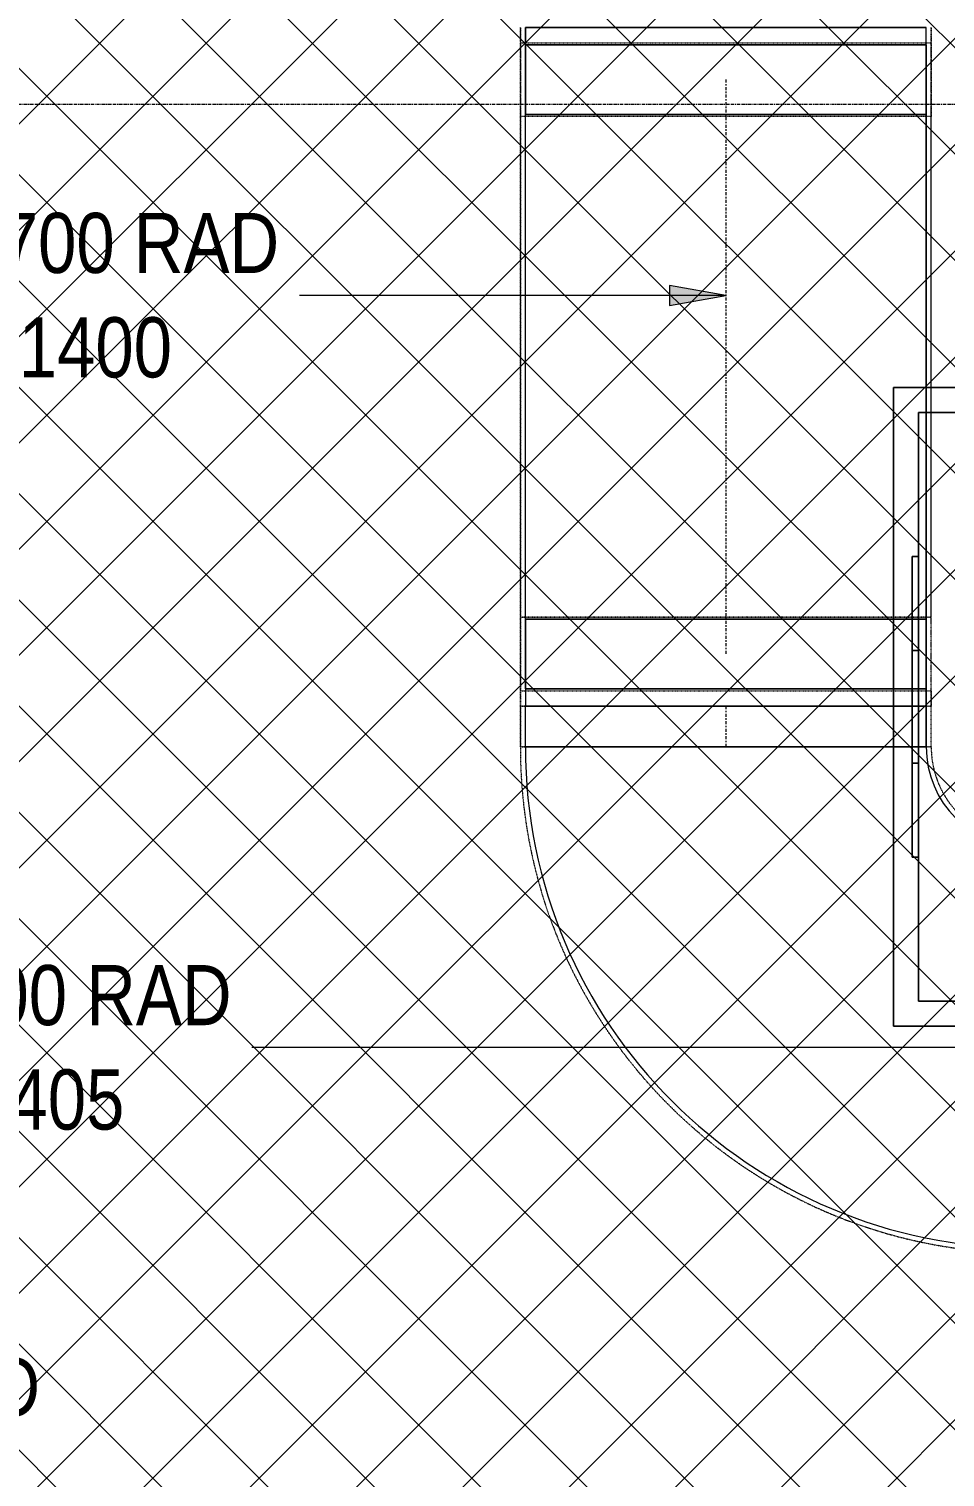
# Model space of a CAD drawing. Header units: inches. Extents: x -83664 to 20107, y -47222 to 19398.
# Drawn here: x -59674 to -56017, y -33244 to -27464 of the extents above; entities that cross this region are included whole.
import ezdxf

# ---------------------------------------------------------------- set-up
doc = ezdxf.new("R2010")
doc.units = ezdxf.units.IN
doc.header["$MEASUREMENT"] = 0
for name, pattern in [('Center', [29.999999, 12, -6, 6, -6]), ('Grid Line', [22.225, 12.7, -3.175, 3.175, -3.175]), ('Hidden 0_50', [1.0584, 0.5292, -0.5292])]:
    doc.linetypes.add(name, pattern=pattern)
for name, color, linetype, lineweight in [('A-DETL-GENF', 7, 'Continuous', 9), ('M-EQPM', 7, 'Continuous', 18), ('M-HVAC-DUCT-CNTR', 7, 'Center', 9), ('M-HVAC-DUCT-IDEN', 7, 'Continuous', 18), ('S-GRID', 7, 'Continuous', 9)]:
    doc.layers.add(name, color=color, linetype=linetype, lineweight=lineweight)
doc.layers.add('M-HVAC-DUCT', color=7, linetype='Continuous', lineweight=9, true_color=0xffe97f)
doc.styles.add('Arial Narrow_21', font='ARIALN.TTF', dxfattribs={"height": 240})

# ---------------------------------------------------------------- blocks, each defined once
blk = doc.blocks.new('TEMW-ME-AHU-Fresh Air Handling Unit - AHU-F1--02-8523869-FIRST FLOOR AC CONDITIONING LAYOUT - PART A')
at = {"layer": 'M-EQPM'}
for p, q in [((6100, 2450), (-100, 2450)), ((-100, 2450), (-100, -100)), ((-100, -100), (-100, 2450)), ((-100, 2450), (6100, 2450)), ((6100, -100), (6100, 2450)), ((6100, 2450), (6100, -100)), ((0, 2325), (-25, 2325)), ((-25, 2325), (-25, 25)), ((-25, 25), (-25, 2325)), ((-25, 2325), (0, 2325)), ((6000, 2350), (0, 2350)), ((0, 2350), (0, 0)), ((0, 0), (0, 2350)), ((0, 2350), (6000, 2350)), ((0, 25), (0, 2325)), ((0, 2325), (0, 25)), ((6000, 2350), (3000, 2350)), ((3000, 2350), (3000, 0)), ((3000, 0), (3000, 2350)), ((3000, 2350), (6000, 2350)), ((6000, 0), (6000, 2350)), ((6000, 2350), (6000, 0)), ((6000, 0), (6000, 2350)), ((6000, 2350), (6000, 0)), ((3000, 1775), (2975, 1775)), ((2975, 1775), (2975, 575)), ((2975, 575), (2975, 1775)), ((2975, 1775), (3000, 1775)), ((3000, 575), (3000, 1775)), ((3000, 1775), (3000, 575)), ((6025, 1775), (6000, 1775)), ((6000, 1775), (6000, 575)), ((6000, 575), (6000, 1775)), ((6000, 1775), (6025, 1775)), ((6025, 575), (6025, 1775)), ((6025, 1775), (6025, 575)), ((6025, 1400), (6000, 1400)), ((6000, 1400), (6000, 950)), ((6000, 950), (6000, 1400)), ((6000, 1400), (6025, 1400)), ((6025, 950), (6025, 1400)), ((6025, 1400), (6025, 950)), ((6000, 950), (6025, 950)), ((6025, 950), (6000, 950)), ((2975, 575), (3000, 575)), ((3000, 575), (2975, 575)), ((6000, 575), (6025, 575)), ((6025, 575), (6000, 575)), ((-25, 25), (0, 25)), ((0, 25), (-25, 25)), ((0, 0), (6000, 0)), ((6000, 0), (0, 0)), ((1263.1, 0), (1233.1, 0)), ((1263.1, 0), (1233.1, 0)), ((1333.1, 0), (1313.1, 0)), ((1333.1, 0), (1313.1, 0)), ((1413.1, 0), (1383.1, 0)), ((1413.1, 0), (1383.1, 0)), ((3000, 0), (6000, 0)), ((6000, 0), (3000, 0)), ((5850, 0), (5400, 0)), ((5400, 0), (5400, -25)), ((5400, -25), (5400, 0)), ((5400, 0), (5850, 0)), ((5850, -25), (5850, 0)), ((5850, 0), (5850, -25)), ((1233.1, 0), (1233.1, -100)), ((1263.1, -100), (1263.1, 0)), ((1313.1, 0), (1313.1, -100)), ((1333.1, -100), (1333.1, 0)), ((1383.1, 0), (1383.1, -100)), ((1413.1, -100), (1413.1, 0)), ((5400, -25), (5850, -25)), ((5850, -25), (5400, -25)), ((-100, -100), (6100, -100)), ((6100, -100), (-100, -100)), ((1233.1, -100), (1263.1, -100)), ((1233.1, -100), (1263.1, -100)), ((1313.1, -100), (1333.1, -100)), ((1313.1, -100), (1333.1, -100)), ((1383.1, -100), (1413.1, -100)), ((1383.1, -100), (1413.1, -100))]:
    blk.add_line(p, q, dxfattribs=at)
blk = doc.blocks.new('M_Rec Elbow - Radius - 0_75W-8591882-FIRST FLOOR AC CONDITIONING LAYOUT - PART A')
at = {"layer": 'M-HVAC-DUCT', "color": 6, "true_color": 0xff00ff}
for p, q in [((93764.2, 70914.8), (95364.2, 70914.8)), ((95364.2, 70914.8), (93764.2, 70914.8)), ((93764.2, 70914.8), (93764.2, 70845.3)), ((93764.2, 70567.7), (93764.2, 70914.8)), ((95364.2, 70845.3), (95364.2, 70914.8)), ((95364.2, 70567.7), (95364.2, 70914.8)), ((93764.2, 70845.3), (93764.2, 70567.7)), ((95364.2, 70845.3), (93764.2, 70845.3)), ((95364.2, 70567.7), (95364.2, 70845.3)), ((93764.2, 70567.7), (95364.2, 70567.7))]:
    blk.add_line(p, q, dxfattribs=at)
blk = doc.blocks.new('M_Rec Elbow - Radius - 0_75W-V159-FIRST FLOOR AC CONDITIONING LAYOUT - PART A')
at = {"layer": 'M-HVAC-DUCT', "color": 6, "true_color": 0xff00ff}
for p, q in [((93764.2, 68274.7), (93764.2, 68552.4)), ((93764.2, 68552.4), (95364.2, 68552.4)), ((93764.2, 68552.4), (93764.2, 68205.3)), ((95364.2, 68552.4), (95364.2, 68274.7)), ((95364.2, 68552.4), (95364.2, 68205.3)), ((95364.2, 68274.7), (93764.2, 68274.7)), ((93764.2, 68274.7), (93764.2, 68205.3)), ((95364.2, 68205.3), (95364.2, 68274.7)), ((95364.2, 68205.3), (93764.2, 68205.3)), ((93764.2, 68205.3), (95364.2, 68205.3))]:
    blk.add_line(p, q, dxfattribs=at)
blk = doc.blocks.new('M_Rec Elbow - Radius - 0_75W-V16-FIRST FLOOR AC CONDITIONING LAYOUT - PART A')
at = {"layer": 'M-HVAC-DUCT', "color": 6, "true_color": 0xff00ff}
for p, q in [((-800, 1200), (800, 1200)), ((800, 1200), (-800, 1200)), ((-1200, 800), (-1200, -800)), ((-1200, -800), (-1200, 800))]:
    blk.add_line(p, q, dxfattribs=at)
for radius in [400, 400, 2000, 2000]:
    blk.add_arc((-1200, 1200), radius, 270, 0, dxfattribs=at)
blk = doc.blocks.new('TEMW-SMBZ-HO-BM-HVAC-00002_rvt-1-FIRST FLOOR AC CONDITIONING LAYOUT - PART A')
at = {"layer": 'M-HVAC-DUCT', "color": 6, "linetype": 'Hidden 0_50', "true_color": 0xff00ff}
for p, q in [((93744.2, 70853.3), (93744.2, 70914.8)), ((93744.2, 70914.8), (93744.2, 70559.8)), ((95384.2, 70559.8), (95384.2, 70914.8)), ((95384.2, 70914.8), (95384.2, 70853.3)), ((93744.2, 70853.3), (95384.2, 70853.3)), ((93744.2, 70559.8), (93744.2, 70853.3)), ((93744.2, 70853.3), (93744.2, 68560.3)), ((93744.2, 70559.8), (93744.2, 70853.3)), ((93744.2, 70853.3), (95384.2, 70853.3)), ((95384.2, 70853.3), (95384.2, 70559.8)), ((95384.2, 68560.3), (95384.2, 70853.3)), ((95384.2, 70853.3), (95384.2, 70559.8)), ((95384.2, 70559.8), (93744.2, 70559.8)), ((93744.2, 68266.8), (93744.2, 70559.8)), ((95384.2, 70559.8), (93744.2, 70559.8)), ((95384.2, 68266.8), (95384.2, 70559.8)), ((93744.2, 68560.3), (93744.2, 68266.8)), ((95384.2, 68560.3), (93744.2, 68560.3)), ((93744.2, 68560.3), (93744.2, 68205.3)), ((93744.2, 68560.3), (93744.2, 68266.8)), ((93744.2, 68560.3), (95384.2, 68560.3)), ((95384.2, 68266.8), (95384.2, 68560.3)), ((95384.2, 68266.8), (95384.2, 68560.3)), ((95384.2, 68205.3), (95384.2, 68560.3)), ((93744.2, 68266.8), (95384.2, 68266.8)), ((93744.2, 68205.3), (93744.2, 68266.8)), ((93744.2, 68266.8), (95384.2, 68266.8)), ((95384.2, 68266.8), (95384.2, 68205.3)), ((95384.2, 68205.3), (93744.2, 68205.3)), ((93744.2, 68205.3), (95384.2, 68205.3)), ((93744.2, 68205.3), (95384.2, 68205.3)), ((95384.2, 68205.3), (93744.2, 68205.3)), ((93744.2, 68205.3), (93744.2, 68042.5)), ((93744.2, 68042.5), (93744.2, 68205.3)), ((95384.2, 68042.5), (95384.2, 68205.3)), ((95384.2, 68042.5), (95384.2, 68205.3)), ((93744.2, 68042.5), (95384.2, 68042.5)), ((95384.2, 68042.5), (93744.2, 68042.5)), ((95384.2, 68042.5), (93744.2, 68042.5)), ((93744.2, 68042.5), (95384.2, 68042.5))]:
    blk.add_line(p, q, dxfattribs=at)
at = {"layer": 'M-HVAC-DUCT', "color": 6, "true_color": 0xff00ff}
for p, q in [((93764.2, 70567.7), (93764.2, 70845.3)), ((93764.2, 70845.3), (95364.2, 70845.3)), ((93764.2, 68552.4), (93764.2, 70845.3)), ((95364.2, 70845.3), (95364.2, 70567.7)), ((95364.2, 68552.4), (95364.2, 70845.3)), ((95364.2, 70567.7), (93764.2, 70567.7)), ((93764.2, 68274.7), (93764.2, 70567.7)), ((95364.2, 70567.7), (95364.2, 68274.7)), ((95364.2, 68552.4), (93764.2, 68552.4)), ((93764.2, 68552.4), (93764.2, 68274.7)), ((95364.2, 68274.7), (95364.2, 68552.4)), ((93764.2, 68274.7), (95364.2, 68274.7)), ((95364.2, 68205.3), (93764.2, 68205.3)), ((93764.2, 68205.3), (95364.2, 68205.3)), ((93764.2, 68042.5), (93764.2, 68205.3)), ((93764.2, 68042.5), (93764.2, 68205.3)), ((95364.2, 68205.3), (95364.2, 68042.5)), ((95364.2, 68042.5), (95364.2, 68205.3)), ((95364.2, 68042.5), (93764.2, 68042.5)), ((93764.2, 68042.5), (95364.2, 68042.5))]:
    blk.add_line(p, q, dxfattribs=at)
at = {"layer": 'M-HVAC-DUCT', "color": 6, "linetype": 'Hidden 0_50', "true_color": 0xff00ff}
for radius in [2020, 2020, 380, 380]:
    blk.add_arc((95764.2, 68042.5), radius, 180, 270, dxfattribs=at)
at = {"layer": 'M-HVAC-DUCT-CNTR', "color": 6, "true_color": 0xff00ff}
for p, q in [((94564.2, 70706.5), (94564.2, 68413.6)), ((94564.2, 68205.3), (94564.2, 68042.5))]:
    blk.add_line(p, q, dxfattribs=at)
at = {"layer": 'M-EQPM', "color": 6, "linetype": 'Hidden 0_50', "lineweight": 9, "true_color": 0xff00ff, "rotation": 180}
blk.add_blockref('TEMW-ME-AHU-Fresh Air Handling Unit - AHU-F1--02-8523869-FIRST FLOOR AC CONDITIONING LAYOUT - PART A', (101333.1, 69377.5), dxfattribs=at)
at = {"layer": 'M-HVAC-DUCT', "color": 6, "linetype": 'Hidden 0_50', "lineweight": 9, "true_color": 0xff00ff}
for name in ['M_Rec Elbow - Radius - 0_75W-8591882-FIRST FLOOR AC CONDITIONING LAYOUT - PART A', 'M_Rec Elbow - Radius - 0_75W-V159-FIRST FLOOR AC CONDITIONING LAYOUT - PART A']:
    blk.add_blockref(name, (0, 0), dxfattribs=at)
at = {"layer": 'M-HVAC-DUCT', "color": 6, "linetype": 'Hidden 0_50', "lineweight": 9, "true_color": 0xff00ff, "rotation": 270}
blk.add_blockref('M_Rec Elbow - Radius - 0_75W-V16-FIRST FLOOR AC CONDITIONING LAYOUT - PART A', (94564.2, 66842.5), dxfattribs=at)
blk = doc.blocks.new('TEMW-SMBZ-HO-BM-HVAC-00002_rvt-2-FIRST FLOOR AC CONDITIONING LAYOUT - PART A')
at = {"layer": 'M-HVAC-DUCT', "color": 6, "linetype": 'Hidden 0_50', "true_color": 0xff00ff}
for p, q in [((93744.2, 70853.3), (93744.2, 70914.8)), ((93744.2, 70914.8), (93744.2, 70559.8)), ((95384.2, 70559.8), (95384.2, 70914.8)), ((95384.2, 70914.8), (95384.2, 70853.3)), ((93744.2, 70853.3), (95384.2, 70853.3)), ((93744.2, 70559.8), (93744.2, 70853.3)), ((93744.2, 70853.3), (93744.2, 68560.3)), ((93744.2, 70559.8), (93744.2, 70853.3)), ((93744.2, 70853.3), (95384.2, 70853.3)), ((95384.2, 70853.3), (95384.2, 70559.8)), ((95384.2, 68560.3), (95384.2, 70853.3)), ((95384.2, 70853.3), (95384.2, 70559.8)), ((95384.2, 70559.8), (93744.2, 70559.8)), ((93744.2, 68266.8), (93744.2, 70559.8)), ((95384.2, 70559.8), (93744.2, 70559.8)), ((95384.2, 68266.8), (95384.2, 70559.8)), ((93744.2, 68560.3), (93744.2, 68266.8)), ((95384.2, 68560.3), (93744.2, 68560.3)), ((93744.2, 68560.3), (93744.2, 68205.3)), ((93744.2, 68560.3), (93744.2, 68266.8)), ((93744.2, 68560.3), (95384.2, 68560.3)), ((95384.2, 68266.8), (95384.2, 68560.3)), ((95384.2, 68266.8), (95384.2, 68560.3)), ((95384.2, 68205.3), (95384.2, 68560.3)), ((93744.2, 68266.8), (95384.2, 68266.8)), ((93744.2, 68205.3), (93744.2, 68266.8)), ((93744.2, 68266.8), (95384.2, 68266.8)), ((95384.2, 68266.8), (95384.2, 68205.3)), ((95384.2, 68205.3), (93744.2, 68205.3)), ((93744.2, 68205.3), (95384.2, 68205.3)), ((93744.2, 68205.3), (95384.2, 68205.3)), ((95384.2, 68205.3), (93744.2, 68205.3)), ((93744.2, 68205.3), (93744.2, 68042.5)), ((93744.2, 68042.5), (93744.2, 68205.3)), ((95384.2, 68042.5), (95384.2, 68205.3)), ((95384.2, 68042.5), (95384.2, 68205.3)), ((93744.2, 68042.5), (95384.2, 68042.5)), ((95384.2, 68042.5), (93744.2, 68042.5)), ((95384.2, 68042.5), (93744.2, 68042.5)), ((93744.2, 68042.5), (95384.2, 68042.5))]:
    blk.add_line(p, q, dxfattribs=at)
at = {"layer": 'M-HVAC-DUCT', "color": 6, "true_color": 0xff00ff}
for p, q in [((93764.2, 70567.7), (93764.2, 70845.3)), ((93764.2, 70845.3), (95364.2, 70845.3)), ((93764.2, 68552.4), (93764.2, 70845.3)), ((95364.2, 70845.3), (95364.2, 70567.7)), ((95364.2, 68552.4), (95364.2, 70845.3)), ((95364.2, 70567.7), (93764.2, 70567.7)), ((93764.2, 68274.7), (93764.2, 70567.7)), ((95364.2, 70567.7), (95364.2, 68274.7)), ((95364.2, 68552.4), (93764.2, 68552.4)), ((93764.2, 68552.4), (93764.2, 68274.7)), ((95364.2, 68274.7), (95364.2, 68552.4)), ((93764.2, 68274.7), (95364.2, 68274.7)), ((95364.2, 68205.3), (93764.2, 68205.3)), ((93764.2, 68205.3), (95364.2, 68205.3)), ((93764.2, 68042.5), (93764.2, 68205.3)), ((93764.2, 68042.5), (93764.2, 68205.3)), ((95364.2, 68205.3), (95364.2, 68042.5)), ((95364.2, 68042.5), (95364.2, 68205.3)), ((95364.2, 68042.5), (93764.2, 68042.5)), ((93764.2, 68042.5), (95364.2, 68042.5))]:
    blk.add_line(p, q, dxfattribs=at)
at = {"layer": 'M-HVAC-DUCT', "color": 6, "linetype": 'Hidden 0_50', "true_color": 0xff00ff}
for radius in [2020, 2020, 380, 380]:
    blk.add_arc((95764.2, 68042.5), radius, 180, 270, dxfattribs=at)
at = {"layer": 'M-HVAC-DUCT-CNTR', "color": 6, "true_color": 0xff00ff}
for p, q in [((94564.2, 70706.5), (94564.2, 68413.6)), ((94564.2, 68205.3), (94564.2, 68042.5))]:
    blk.add_line(p, q, dxfattribs=at)
at = {"layer": 'M-EQPM', "color": 6, "linetype": 'Hidden 0_50', "lineweight": 9, "true_color": 0xff00ff, "rotation": 180}
blk.add_blockref('TEMW-ME-AHU-Fresh Air Handling Unit - AHU-F1--02-8523869-FIRST FLOOR AC CONDITIONING LAYOUT - PART A', (101333.1, 69377.5), dxfattribs=at)
at = {"layer": 'M-HVAC-DUCT', "color": 6, "linetype": 'Hidden 0_50', "lineweight": 9, "true_color": 0xff00ff}
for name in ['M_Rec Elbow - Radius - 0_75W-8591882-FIRST FLOOR AC CONDITIONING LAYOUT - PART A', 'M_Rec Elbow - Radius - 0_75W-V159-FIRST FLOOR AC CONDITIONING LAYOUT - PART A']:
    blk.add_blockref(name, (0, 0), dxfattribs=at)
at = {"layer": 'M-HVAC-DUCT', "color": 6, "linetype": 'Hidden 0_50', "lineweight": 9, "true_color": 0xff00ff, "rotation": 270}
blk.add_blockref('M_Rec Elbow - Radius - 0_75W-V16-FIRST FLOOR AC CONDITIONING LAYOUT - PART A', (94564.2, 66842.5), dxfattribs=at)

msp = doc.modelspace()

# ---------------------------------------------------------------- hatches: boundary and pattern name
at = {"layer": 'A-DETL-GENF', "true_color": 0xff0000}
h = msp.add_hatch(dxfattribs=at)
h.set_pattern_fill('FP_59', color=1, style=0, pattern_type=2)
h.set_pattern_definition([(45, (-151456.65, -98372.2), (-212.13203, 212.13203), []), (135, (-151456.65, -98372.2), (-212.13203, -212.13203), [])])
h.paths.add_polyline_path([(-62993, -37189.5), (-27297.3, -37189.5), (-27297.3, -98.4), (-62993, -98.4), (-62993, -33333)])
at = {"layer": 'M-HVAC-DUCT-IDEN', "lineweight": 9}
msp.add_hatch(color=256, dxfattribs=at).paths.add_polyline_path([(-56892.5, -28527.3), (-57117.5, -28487.6), (-57117.5, -28567)])

# ---------------------------------------------------------------- linework, layer by layer
for p, q in [((-56892.5, -28527.3), (-57117.5, -28487.6)), ((-57117.5, -28487.6), (-57117.5, -28567)), ((-56892.5, -28527.3), (-58594, -28527.3)), ((-57117.5, -28567), (-56892.5, -28527.3)), ((-55433.2, -31529.8), (-58784, -31529.8))]:
    msp.add_line(p, q, dxfattribs=at)
at = {"layer": 'S-GRID', "color": 254, "linetype": 'Grid Line', "true_color": 0xdcdcdc}
msp.add_line((20106.7, -27764.5), (-81517, -27764.5), dxfattribs=at)

# ---------------------------------------------------------------- block references
at = {"lineweight": 5}
for name in ['TEMW-SMBZ-HO-BM-HVAC-00002_rvt-1-FIRST FLOOR AC CONDITIONING LAYOUT - PART A', 'TEMW-SMBZ-HO-BM-HVAC-00002_rvt-2-FIRST FLOOR AC CONDITIONING LAYOUT - PART A']:
    msp.add_blockref(name, (-151456.7, -98372.2), dxfattribs=at)

# ---------------------------------------------------------------- texts
at = {"layer": 'M-HVAC-DUCT-IDEN', "lineweight": 9, "char_height": 240, "attachment_point": 1, "style": 'Arial Narrow_21'}
for s, insert, width in [('1600x700 RAD', (-60539.5, -28197.7), 2344.936), ('BOD : 1400', (-60539.5, -28614.4), 1803.797), ('1600x700 RAD', (-60729.5, -31200.2), 2344.936), ('BOD : 2405', (-60729.5, -31616.9), 1803.797), ('950x400 SAD', (-61325.8, -32763.8), 2128.48)]:
    msp.add_mtext(s, dxfattribs=dict(at, insert=insert, width=width))

doc.saveas('drawing.dxf')
